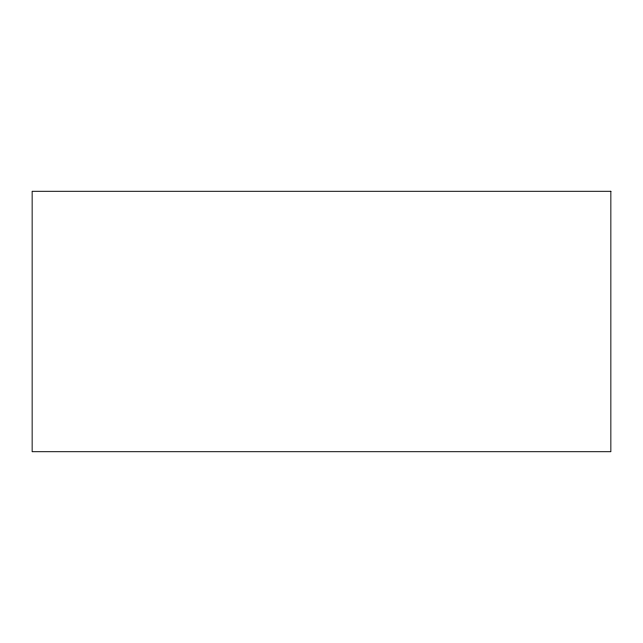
<?xml version="1.0" encoding="UTF-8"?>
<svg xmlns="http://www.w3.org/2000/svg" width="643" height="643" viewBox="0 0 643 643"><rect width="100%" height="100%" fill="white"/><g stroke="black" fill="none" stroke-linecap="round" stroke-linejoin="round"><path stroke-width="0.96" d="M610.85 191.292L32.15 191.292L32.15 451.707L610.85 451.707L610.85 191.292"/></g></svg>
